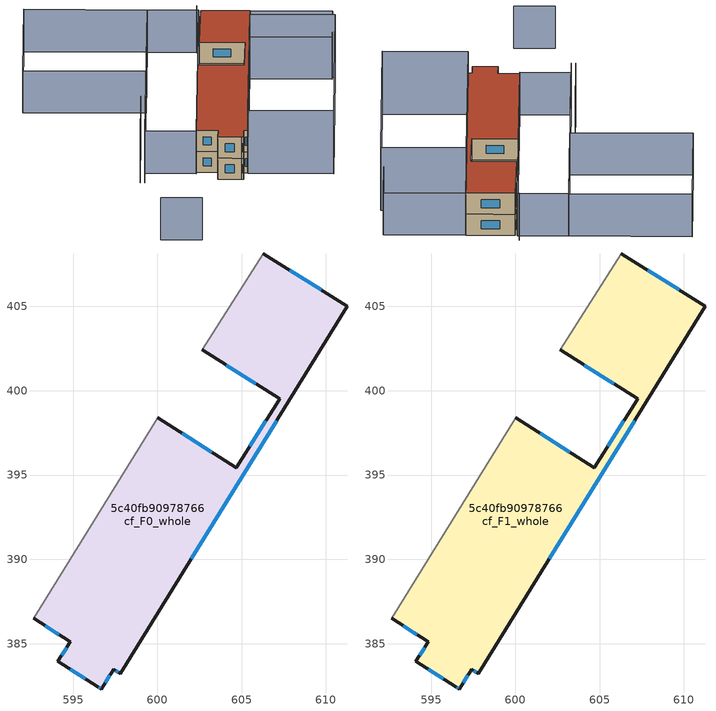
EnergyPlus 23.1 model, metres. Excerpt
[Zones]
5c40fb90978766cf_F0_whole
 floor ground (EU_floor_Construction): 611.27,405.02 597.81,383.23 597.42,383.48 596.68,382.31 596.46,382.46 594.11,383.95 594.84,385.11 592.66,386.5 600.02,398.4 604.69,395.44 607.23,399.46 607.25,399.51 602.67,402.43 606.29,408.11 z0
 wall outside (EU_wall_Construction): 602.67,402.43 607.25,399.51 607.23,399.46 604.69,395.44 600.02,398.4 / 592.66,386.5 594.84,385.11 594.11,383.95 596.46,382.46 596.68,382.31 597.42,383.48 597.81,383.23 611.27,405.02 606.29,408.11 z0:3
 wall adiabatic (EU_wall_Construction): 606.29,408.11 602.67,402.43 / 600.02,398.4 592.66,386.5 z0:3
 window (EU_Window_Construction): 604.1,401.52 605.82,400.42 / 609.72,405.98 607.84,407.15 / 602,390.02 607.08,398.23 / 597.54,383.4 597.69,383.31 / 596.91,382.68 597.19,383.12 / 596.53,382.41 596.61,382.36 / 594.84,383.48 595.72,382.92 / 594.61,384.75 594.34,384.31 / 593.34,386.06 594.16,385.54 / 603.23,396.37 601.47,397.48 / 606.44,398.21 605.48,396.7 z0.93:2.07
5c40fb90978766cf_F1_whole
 floor to 5c40fb90978766cf_F0_whole (EU_floor_Construction): 611.27,405.02 597.81,383.23 597.42,383.48 596.68,382.31 596.46,382.46 594.11,383.95 594.84,385.11 592.66,386.5 600.02,398.4 604.69,395.44 607.23,399.46 607.25,399.51 602.67,402.43 606.29,408.11 z3
 wall outside (EU_wall_Construction): 602.67,402.43 607.25,399.51 607.23,399.46 604.69,395.44 600.02,398.4 / 592.66,386.5 594.84,385.11 594.11,383.95 596.46,382.46 596.68,382.31 597.42,383.48 597.81,383.23 611.27,405.02 606.29,408.11 z3:6
 wall adiabatic (EU_wall_Construction): 606.29,408.11 602.67,402.43 / 600.02,398.4 592.66,386.5 z3:6
 window (EU_Window_Construction): 604.1,401.52 605.82,400.42 / 609.72,405.98 607.84,407.15 / 602,390.02 607.08,398.23 / 597.54,383.4 597.69,383.31 / 596.91,382.68 597.19,383.12 / 596.53,382.41 596.61,382.36 / 594.84,383.48 595.72,382.92 / 594.61,384.75 594.34,384.31 / 593.34,386.06 594.16,385.54 / 603.23,396.37 601.47,397.48 / 606.44,398.21 605.48,396.7 z3.93:5.07
 roof outside (EU_roof_Construction): 597.81,383.23 611.27,405.02 606.29,408.11 602.67,402.43 607.25,399.51 607.23,399.46 604.69,395.44 600.02,398.4 592.66,386.5 594.84,385.11 594.11,383.95 596.46,382.46 596.68,382.31 597.42,383.48 z6
shading: 581.65,376.36 585.8,373.8 / 591.24,395.74 586.26,387.76 / 590.77,396.09 585.8,388.05 / 606.38,409.18 605.88,408.36 / 587.35,389.49 600.91,411.43 / 600.91,411.43 606.09,408.23 / 606.09,408.23 592.53,386.29 / 592.53,386.29 587.35,389.49 / 611.27,405.02 619.63,399.86 / 619.63,399.86 616.71,395.15 / 616.71,395.15 608.36,400.31 / 608.36,400.31 611.27,405.02 / 588.46,419.13 600.91,411.43 / 600.91,411.43 594.04,400.33 / 594.04,400.33 581.6,408.03 / 581.6,408.03 588.46,419.13 z0:6; 597.79,383.21 608.55,400.62 / 608.55,400.62 617.2,395.27 / 617.2,395.27 606.44,377.86 / 606.44,377.86 597.79,383.21 z0:9
[Building]
EU S2 Campaign: North Axis=0; Terrain=City; Solar Distribution=FullExterior
[Site:Location]
Montreal-Trudeau.Intl.AP: Latitude=45.4667; Longitude=-73.75; Time Zone=-5; Elevation=36
[SizingPeriod:WeatherFileDays]
AnnualSizingPeriod: Begin Month=1; Begin Day of Month=1; End Month=12; End Day of Month=31; Day of Week for Start Day=Monday; Use Weather File Daylight Saving Period=No; Use Weather File Rain and Snow Indicators=No
[MATERIAL]
EU_InternalMass_Material: Roughness=MediumRough; Thickness=0.1; Conductivity=1; Density=1800; Specific Heat=900; Thermal Absorptance=0.9; Solar Absorptance=0.7; Visible Absorptance=0.7
[MATERIAL:NOMASS] Roughness=MediumRough; Thermal Absorptance=0.9; Solar Absorptance=0.7; Visible Absorptance=0.7
Name | Thermal Resistance
EU_wall_NoMass; EU_floor_NoMass | 1.36485
EU_roof_NoMass | 2.55992
[WINDOWMATERIAL:SIMPLEGLAZINGSYSTEM]
EU_Window_SimpleGlazing: UFactor=3.92339; Solar Heat Gain Coefficient=0.8; Visible Transmittance=0.8
[CONSTRUCTION]
EU_wall_Construction: EU_wall_NoMass
EU_roof_Construction: EU_roof_NoMass
EU_floor_Construction: EU_floor_NoMass
EU_Window_Construction: EU_Window_SimpleGlazing
EU_InternalMass_Construction: EU_InternalMass_Material
[ZONE] Type=1; Multiplier=1; Ceiling Height=autocalculate; Volume=396.422; Floor Area=autocalculate; Part of Total Floor Area=Yes
5c40fb90978766cf_F0_whole; 5c40fb90978766cf_F1_whole
[INTERNALMASS] Construction=EU_InternalMass_Construction; Surface Area=132.14
Name | Zone or ZoneList
5c40fb90978766cf_F0_whole_EU_InternalMass | 5c40fb90978766cf_F0_whole
5c40fb90978766cf_F1_whole_EU_InternalMass | 5c40fb90978766cf_F1_whole
[OTHEREQUIPMENT] Fuel Type=Electricity; Design Level Calculation Method=Watts/Area; Power per Zone Floor Area=1; Fraction Latent=0; Fraction Radiant=0; Fraction Lost=0; Carbon Dioxide Generation Rate=0; EndUse Subcategory=EU_Step8_InternalGains
Name | Zone or ZoneList or Space or SpaceList | Schedule
EU_Step8_InternalGain_5c40fb90978766cf_F0_whole_f000 | 5c40fb90978766cf_F0_whole | EU_Step8_GainSchedule_5c40fb90978766cf_F0_whole_f000
EU_Step8_InternalGain_5c40fb90978766cf_F1_whole_f000 | 5c40fb90978766cf_F1_whole | EU_Step8_GainSchedule_5c40fb90978766cf_F1_whole_f000
[ZONEVENTILATION:DESIGNFLOWRATE] Schedule=EU_AlwaysOn; Design Flow Rate Calculation Method=AirChanges/Hour; Air Changes per Hour=0.860309; Ventilation Type=Natural; Fan Pressure Rise=0; Fan Total Efficiency=1; Constant Term Coefficient=1; Temperature Term Coefficient=0; Velocity Term Coefficient=0; Velocity Squared Term Coefficient=0; Minimum Indoor Temperature=-100; Maximum Indoor Temperature=100; Delta Temperature=-100; Minimum Outdoor Temperature=-100; Maximum Outdoor Temperature=100; Maximum Wind Speed=40
Name | Zone or ZoneList or Space or SpaceList
EU_ConstantAir_5c40fb90978766cf_F0_whole | 5c40fb90978766cf_F0_whole
EU_ConstantAir_5c40fb90978766cf_F1_whole | 5c40fb90978766cf_F1_whole
[HVACTEMPLATE:THERMOSTAT] Constant Heating Setpoint=20; Constant Cooling Setpoint=50
EU_HeatOnly_5c40fb90978766cf_F0_whole; EU_HeatOnly_5c40fb90978766cf_F1_whole
[HVACTEMPLATE:ZONE:IDEALLOADSAIRSYSTEM] System Availability Schedule=EU_AlwaysOn; Maximum Heating Supply Air Temperature=50; Minimum Cooling Supply Air Temperature=13; Maximum Heating Supply Air Humidity Ratio=0.0156; Minimum Cooling Supply Air Humidity Ratio=0.0077; Heating Limit=NoLimit; Cooling Limit=NoLimit; Heating Availability Schedule=EU_AlwaysOn; Cooling Availability Schedule=EU_CoolingOff; Dehumidification Control Type=ConstantSensibleHeatRatio; Cooling Sensible Heat Ratio=0.7; Dehumidification Setpoint=60; Humidification Control Type=None; Humidification Setpoint=30; Outdoor Air Method=None; Outdoor Air Flow Rate per Person=0.00944; Outdoor Air Flow Rate per Zone Floor Area=0; Outdoor Air Flow Rate per Zone=0; Demand Controlled Ventilation Type=None; Outdoor Air Economizer Type=NoEconomizer; Heat Recovery Type=None; Sensible Heat Recovery Effectiveness=0.7; Latent Heat Recovery Effectiveness=0.65
Name | Template Thermostat
5c40fb90978766cf_F0_whole | EU_HeatOnly_5c40fb90978766cf_F0_whole
5c40fb90978766cf_F1_whole | EU_HeatOnly_5c40fb90978766cf_F1_whole
[SIZING:ZONE] Zone Cooling Design Supply Air Temperature Input Method=SupplyAirTemperature; Zone Cooling Design Supply Air Temperature=13; Zone Heating Design Supply Air Temperature Input Method=SupplyAirTemperature; Zone Heating Design Supply Air Temperature=50; Zone Cooling Design Supply Air Humidity Ratio=0.008; Zone Heating Design Supply Air Humidity Ratio=0.008; Cooling Design Air Flow Method=DesignDay; Cooling Design Air Flow Rate=0; Cooling Minimum Air Flow per Zone Floor Area=0.000762; Cooling Minimum Air Flow=0; Cooling Minimum Air Flow Fraction=0.2; Heating Design Air Flow Method=DesignDay; Heating Design Air Flow Rate=0; Heating Maximum Air Flow per Zone Floor Area=0.002032; Heating Maximum Air Flow=0.141576; Heating Maximum Air Flow Fraction=0.3; Account for Dedicated Outdoor Air System=No; Dedicated Outdoor Air System Control Strategy=NeutralSupplyAir; Dedicated Outdoor Air Low Setpoint Temperature for Design=autosize; Dedicated Outdoor Air High Setpoint Temperature for Design=autosize; Zone Load Sizing Method=Sensible Load Only No Latent Load; Zone Latent Cooling Design Supply Air Humidity Ratio Input Method=HumidityRatioDifference; Zone Cooling Design Supply Air Humidity Ratio Difference=0.005; Zone Latent Heating Design Supply Air Humidity Ratio Input Method=HumidityRatioDifference; Zone Humidification Design Supply Air Humidity Ratio Difference=0.005
5c40fb90978766cf_F0_whole; 5c40fb90978766cf_F1_whole
[SCHEDULE:CONSTANT]
Name | Hourly Value
EU_AlwaysOn | 1
EU_CoolingOff | 0
[SCHEDULE:FILE] Column Number=1; Rows to Skip at Top=0; Number of Hours of Data=8760; Column Separator=Comma; Interpolate to Timestep=No; Minutes per Item=60; Adjust Schedule for Daylight Savings=Yes
Name | File
EU_Step8_GainSchedule_5c40fb90978766cf_F0_whole_f000 | ../../schedules/5c40fb90978766cf/5c40fb90978766cf_F0_whole_f000_gain.csv
EU_Step8_GainSchedule_5c40fb90978766cf_F1_whole_f000 | ../../schedules/5c40fb90978766cf/5c40fb90978766cf_F1_whole_f000_gain.csv
